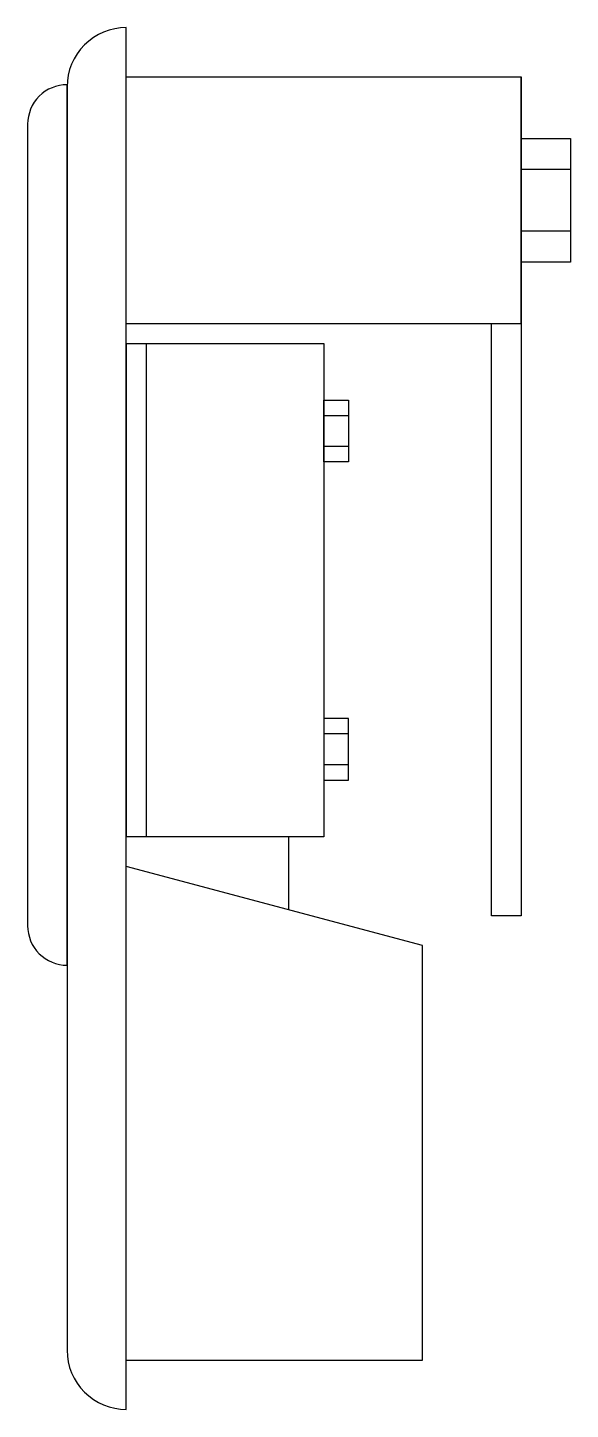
# Model space of a CAD drawing. Header units: millimetres. Extents: x 0 to 55, y 0 to 140.
import ezdxf

# ---------------------------------------------------------------- set-up
doc = ezdxf.new("R2010")
doc.units = ezdxf.units.MM
for name, color, linetype in [('DIM', 96, 'Continuous'), ('DIM1', 11, 'Continuous'), ('THIET BI DIEN', 5, 'Continuous')]:
    doc.layers.add(name, color=color, linetype=linetype)

# ---------------------------------------------------------------- blocks, each defined once
blk = doc.blocks.new('BS2')
at = {"layer": 'DIM', "color": 7}
blk.add_lwpolyline([(-6, -95), (-6, -95), (-6, -5.78), (-6, -5.78, 0.414214), (-10, -9.78), (-10, -91, 0.414214)], format="xyb", close=True, dxfattribs=at)
at = {"layer": 'DIM1', "ltscale": 15}
for p, q in [((40, -30), (40, -5)), ((22.5, -39.32), (20, -39.32)), ((22.5, -42.45), (20, -42.45)), ((22.5, -71.55), (20, -71.55)), ((22.5, -74.68), (20, -74.68)), ((16.43, -82), (16.43, -89.38))]:
    blk.add_line(p, q, dxfattribs=at)
for points in [[(0, -32), (2, -32), (2, -82), (0, -82)], [(0, -32), (0, -82)], [(0, -32), (0, -32), (20, -32), (20, -82), (0, -82)]]:
    blk.add_lwpolyline(points, dxfattribs=at)
for points in [[(20, -37.76), (22.5, -37.76), (22.5, -44.01), (20, -44.01)], [(20, -76.24), (22.5, -76.24), (22.5, -69.99), (20, -69.99)]]:
    blk.add_lwpolyline(points, close=True, dxfattribs=at)
at = {"layer": 'THIET BI DIEN', "ltscale": 15}
for p, q in [((45, -14.38), (40, -14.38)), ((45, -20.62), (40, -20.62))]:
    blk.add_line(p, q, dxfattribs=at)
blk.add_lwpolyline([(0, -140), (0, -140), (0, 0), (0, 0, 0.414214), (-6, -6), (-6, -134, 0.414214)], format="xyb", close=True, dxfattribs=at)
for points in [[(0, -5), (0, -5), (40, -5), (40, -30), (0, -30)], [(40, -30), (40, -90), (37, -90), (37, -30)], [(0, -135), (0, -135), (30, -135), (30, -93), (0, -85)]]:
    blk.add_lwpolyline(points, dxfattribs=at)
blk.add_lwpolyline([(40, -11.25), (45, -11.25), (45, -23.75), (40, -23.75)], close=True, dxfattribs=at)
blk = doc.blocks.new('TV-HKB3')
at = {"layer": 'DIM1'}
blk.add_blockref('BS2', (0, 70), dxfattribs=at)

msp = doc.modelspace()

# ---------------------------------------------------------------- block references
msp.add_blockref('TV-HKB3', (10, 70))

doc.saveas('drawing.dxf')
